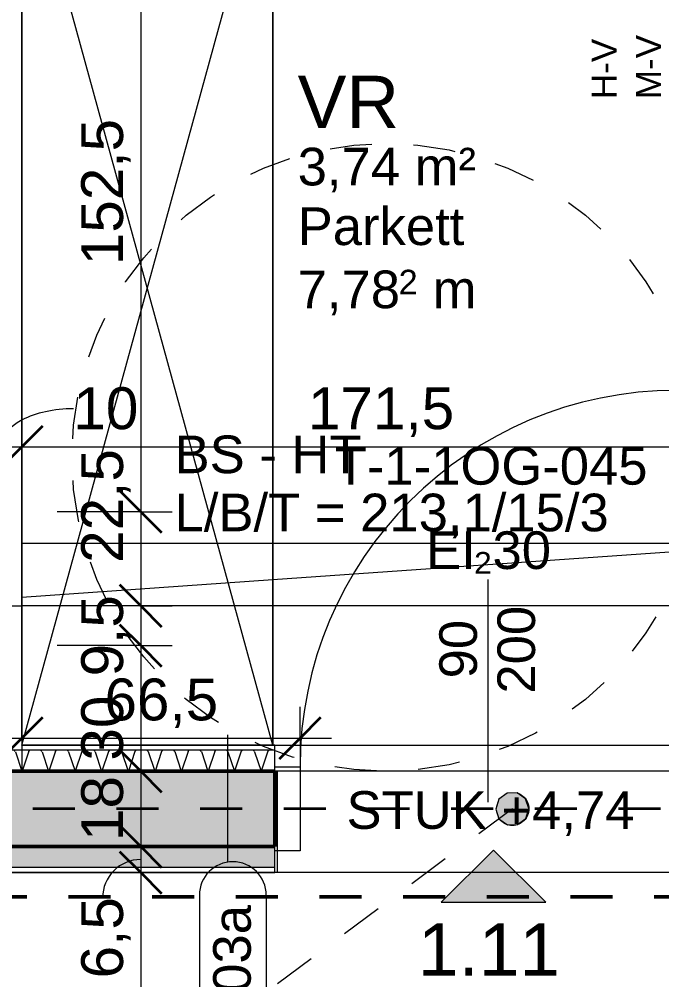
# Model space of a CAD drawing. Header units: metres. Extents: x 3.2 to 50, y 58.8 to 100.4.
# Drawn here: x 36.836 to 38.372, y 79.837 to 82.132 of the extents above; entities that cross this region are included whole.
import ezdxf

# ---------------------------------------------------------------- set-up
doc = ezdxf.new("R2010")
doc.units = ezdxf.units.M
doc.linetypes.add('Strich Punkt Mittel', pattern=[0.015875, 0.00635, -0.004763, 0, -0.004763])
doc.linetypes.add('Verdeckt', pattern=[0.003, 0.002, -0.001])
for name, color, linetype, lineweight in [('A_2D', 7, 'Continuous', 13), ('A_Bemassung-50_', 4, 'Continuous', 9), ('A_Bemassung_', 4, 'Continuous', 9), ('A_Beschriftung_', 7, 'Continuous', 9), ('A_Bodenschlitz', 7, 'Continuous', 5), ('A_Brandabschnitte', 30, 'Verdeckt', 50), ('A_Decken', 8, 'Continuous', 13), ('A_Fluchtweg', 240, 'Verdeckt', 18), ('A_Moebel', 6, 'Continuous', 13), ('A_Raeume_', 7, 'Continuous', 5), ('A_Raeume_Beschriftung_', 7, 'Continuous', 9), ('A_Raster_', 1, 'Continuous', 9), ('A_Tueren', 31, 'Continuous', 13), ('A_Waende', 7, 'Continuous', 13), ('Text', 130, 'Continuous', 9)]:
    doc.layers.add(name, color=color, linetype=linetype, lineweight=lineweight)
doc.styles.add('Arial_2', font='arial.ttf', dxfattribs={"height": 0.09})
doc.styles.add('Arial_3', font='arial.ttf', dxfattribs={"height": 0.125})
doc.styles.add('Arial_4', font='arial.ttf', dxfattribs={"height": 0.05849})
doc.styles.add('Arial_5', font='arial.ttf', dxfattribs={"height": 0.1})
doc.styles.add('Arial_6', font='arial.ttf', dxfattribs={"height": 0.06})
doc.styles.add('Segoe UI Symbol', font='seguisym.ttf', dxfattribs={"height": 0.09})
doc.dimstyles.new('WGA-Bemaßung', dxfattribs={"dimscale": 0.3048, "dimtxt": 0.102026, "dimasz": 0.328084, "dimexe": 0.246063, "dimexo": 0.0625, "dimgap": 0.04101, "dimtad": 1, "dimdec": 1, "dimlfac": 100, "dimrnd": 0.5, "dimdsep": 46, "dimtxsty": 'Arial_5', "dimblk1": 'OBLIQUE', "dimblk2": 'OBLIQUE', "dimsah": 1, "dimcen": 0.09, "dimdle": 0.246063, "dimazin": 2, "dimtfac": 1, "dimtdec": 4, "dimtix": 1, "dimtmove": 0, "dimatfit": 3, "dimfxl": 0.656168, "dimfxlon": 1, "dimtvp": 1, "dimtolj": 1, "dimtzin": 0, "dimarcsym": 2})
doc.dimstyles.new('WGA-Bemaßung_1', dxfattribs={"dimscale": 0.3048, "dimtxt": 0.102026, "dimasz": 0.328084, "dimexe": 0.246063, "dimexo": 0.0625, "dimgap": 0.04101, "dimtad": 1, "dimdec": 1, "dimlfac": 100, "dimrnd": 0.5, "dimdsep": 46, "dimtxsty": 'Arial_5', "dimblk1": 'OBLIQUE', "dimblk2": 'OBLIQUE', "dimsah": 1, "dimcen": 0.09, "dimdle": 0.246063, "dimazin": 2, "dimtfac": 1, "dimtdec": 4, "dimtix": 1, "dimtmove": 2, "dimatfit": 3, "dimfxl": 0.656168, "dimfxlon": 1, "dimtvp": 1, "dimtolj": 1, "dimtzin": 0, "dimarcsym": 2})
doc.dimstyles.new('WGA-Bemaßung_2', dxfattribs={"dimscale": 0.3048, "dimtxt": 0.102026, "dimasz": 0.328084, "dimexe": 0.246063, "dimexo": 0.0625, "dimgap": 0.04101, "dimtad": 1, "dimdec": 1, "dimlfac": 100, "dimrnd": 0.5, "dimdsep": 46, "dimtxsty": 'Arial_5', "dimblk1": 'OBLIQUE', "dimblk2": 'OBLIQUE', "dimsah": 1, "dimcen": 0.09, "dimdle": 0.246063, "dimazin": 2, "dimtfac": 1, "dimtdec": 4, "dimtix": 1, "dimtmove": 1, "dimatfit": 3, "dimfxl": 0.656168, "dimfxlon": 1, "dimtvp": 1, "dimtolj": 1, "dimtzin": 0, "dimarcsym": 2})
doc.dimstyles.new('WGA-Bemaßung_3', dxfattribs={"dimscale": 0.3048, "dimtxt": 0.102026, "dimasz": 0.328084, "dimexe": 0.246063, "dimexo": 0.0625, "dimgap": 0.04101, "dimtad": 1, "dimdec": 1, "dimlfac": 100, "dimrnd": 0.5, "dimdsep": 46, "dimtxsty": 'Arial_5', "dimblk1": 'OBLIQUE', "dimblk2": 'OBLIQUE', "dimsah": 1, "dimcen": 0.09, "dimdle": 0.246063, "dimazin": 2, "dimtfac": 1, "dimtdec": 4, "dimtix": 1, "dimtmove": 0, "dimatfit": 3, "dimfxl": 0.656168, "dimfxlon": 1, "dimtvp": 1, "dimtolj": 1, "dimtzin": 0, "dimarcsym": 2})

# ---------------------------------------------------------------- blocks, each defined once
blk = doc.blocks.new('Moeb_Schrank - Schrank_2m_60cm-10183682-263_PP_01OG_BT1')
at = {"layer": 'A_Moebel', "color": 8}
for p, q in [((0, 0), (2.1825, 0.6)), ((0, 0.6), (2.1825, 0)), ((2.1825, 0.6), (0, 0.6)), ((0, 0.6), (0, 0)), ((0, 0), (0, 0.6)), ((0.1912, 0.6), (2.1825, 0.6)), ((2.1825, 0), (2.1825, 0.6)), ((2.1825, 0.6), (2.1825, 0)), ((0, 0), (2.1825, 0)), ((2.1825, 0), (0, 0))]:
    blk.add_line(p, q, dxfattribs=at)
blk = doc.blocks.new('UZ_D1 - SL_0900x2000_Wohnungstür-5426849-263_PP_01OG_BT1')
at = {"layer": 'A_Tueren', "lineweight": 5}
for p, q in [((0.45, 0.1), (0.45, 1)), ((-0.51, 0.1), (-0.45, 0.1)), ((-0.45, 0.1), (-0.45, -0.1)), ((0.45, 0.1), (0.45, -0.1)), ((0.51, 0.1), (0.45, 0.1)), ((-0.45, -0.1), (-0.51, -0.1)), ((0.45, -0.1), (0.51, -0.1))]:
    blk.add_line(p, q, dxfattribs=at)
blk.add_arc((0.45, 0.1), 0.9, 90, 180, dxfattribs=at)
blk = doc.blocks.new('Allg_BS - HKLS-11758237-263_PP_01OG_BT1')
at = {"layer": 'A_Bodenschlitz'}
for p, q in [((-0.7739, 0.0065), (-0.1739, 0.0065)), ((-0.1739, 0.0065), (0.9411, 0.0065)), ((1.0661, 0.0065), (1.0661, -0.1435)), ((-0.1739, -0.0808), (0.9411, -0.0023)), ((-0.7739, -0.123), (-0.1739, -0.0808)), ((-0.1739, -0.1435), (-0.7739, -0.1435)), ((0.9411, -0.1435), (-0.1739, -0.1435))]:
    blk.add_line(p, q, dxfattribs=at)
blk = doc.blocks.new('BS_Tuer_PP - oben-10002441-263_PP_01OG_BT1')
at = {"layer": 'A_Beschriftung_'}
blk.add_line((0, 0.000124), (0, 0.010761), dxfattribs=at)
blk = doc.blocks.new('BS_Raum_Top_Pfeil - unten_rechts-2842559-263_PP_01OG_BT1')
at = {"layer": 'A_Raeume_Beschriftung_'}
blk.add_hatch(color=256, dxfattribs=at).paths.add_polyline_path([(-0.0025, -0.0075), (0, -0.005), (0.0025, -0.0075)])
for p, q in [((0, -0.005), (-0.0025, -0.0075)), ((0.0025, -0.0075), (0, -0.005)), ((-0.0025, -0.0075), (0.0025, -0.0075))]:
    blk.add_line(p, q, dxfattribs=at)
blk = doc.blocks.new('BS_Wand_Lollipop - links_unten-2026911-263_PP_01OG_BT1')
at = {"layer": 'A_Beschriftung_'}
for p, q in [((-0.00467, 0.001367), (-0.01347, 0.001367)), ((-0.003087, 0), (0.003, 0)), ((-0.00467, -0.001833), (-0.01347, -0.001833))]:
    blk.add_line(p, q, dxfattribs=at)
for centre, start, end in [((-0.01347, -0.000233), 90, 270), ((-0.00467, -0.000233), 270, 90)]:
    blk.add_arc(centre, 0.0016, start, end, dxfattribs=at)
blk = doc.blocks.new('DIMBLOCK126-263_PP_01OG_BT1')
at = {"layer": 'A_Bemassung-50_', "transparency": 16777216}
for p, q in [((36.7427, 81.1105), (36.7427, 81.3105)), ((36.8427, 81.1105), (36.8427, 81.3105)), ((36.7427, 81.1105), (36.8427, 81.1105)), ((36.7427, 81.1105), (36.7427, 81.0355)), ((36.8427, 81.1105), (36.8427, 81.0355))]:
    blk.add_line(p, q, dxfattribs=at)
at = {"layer": 'A_Bemassung-50_', "lineweight": 35, "transparency": 16777216}
for p, q in [((36.7427, 81.1105), (36.7927, 81.1605)), ((36.8427, 81.1105), (36.8927, 81.1605)), ((36.7427, 81.1105), (36.6927, 81.0605)), ((36.8427, 81.1105), (36.7927, 81.0605))]:
    blk.add_line(p, q, dxfattribs=at)
at = {"layer": 'A_Bemassung-50_', "transparency": 16777216}
blk.add_ellipse((36.9659, 81.1105), major_axis=(0.1732, 0), ratio=0.525227, start_param=1.570796, end_param=3.141593, dxfattribs=at)
at = {"layer": 'A_Bemassung-50_', "color": 0, "transparency": 16777216, "insert": (36.9659, 81.2528), "char_height": 0.1, "width": 0.184588, "attachment_point": 1, "line_spacing_factor": 0.941778, "style": 'Arial_5'}
blk.add_mtext('10', dxfattribs=at)
blk = doc.blocks.new('_Oblique')
at = {"color": 0, "linetype": 'ByBlock', "lineweight": -2}
blk.add_line((-0.5, -0.5), (0.5, 0.5), dxfattribs=at)
blk = doc.blocks.new('DIMBLOCK127-263_PP_01OG_BT1')
at = {"layer": 'A_Bemassung-50_', "transparency": 16777216}
for p, q in [((36.8427, 81.1105), (36.8427, 81.3105)), ((38.5577, 81.1105), (38.5577, 81.3105)), ((36.8427, 81.1105), (38.5577, 81.1105)), ((36.8427, 81.1105), (36.8427, 81.0355)), ((38.5577, 81.1105), (38.5577, 81.0355))]:
    blk.add_line(p, q, dxfattribs=at)
at = {"layer": 'A_Bemassung-50_', "lineweight": 35, "transparency": 16777216}
for p, q in [((36.8427, 81.1105), (36.8927, 81.1605)), ((38.5577, 81.1105), (38.6077, 81.1605)), ((36.8427, 81.1105), (36.7927, 81.0605)), ((38.5577, 81.1105), (38.5077, 81.0605))]:
    blk.add_line(p, q, dxfattribs=at)
at = {"layer": 'A_Bemassung-50_', "color": 0, "transparency": 16777216, "insert": (37.5267, 81.2528), "char_height": 0.1, "width": 0.416266, "attachment_point": 1, "line_spacing_factor": 0.941778, "style": 'Arial_5'}
blk.add_mtext('171,5', dxfattribs=at)
blk = doc.blocks.new('DIMBLOCK396-263_PP_01OG_BT1')
at = {"layer": 'A_Bemassung-50_', "lineweight": 35, "transparency": 16777216}
for p, q in [((37.1269, 82.4805), (37.0769, 82.5305)), ((37.1269, 82.4805), (37.1769, 82.4305)), ((37.1269, 80.9555), (37.0769, 81.0055)), ((37.1269, 80.9555), (37.1769, 80.9055))]:
    blk.add_line(p, q, dxfattribs=at)
at = {"layer": 'A_Bemassung-50_', "transparency": 16777216}
for p, q in [((37.1269, 82.4805), (36.9269, 82.4805)), ((37.1269, 82.4805), (37.1269, 80.9555)), ((37.1269, 82.4805), (37.2019, 82.4805)), ((37.1269, 80.9555), (36.9269, 80.9555)), ((37.1269, 80.9555), (37.2019, 80.9555))]:
    blk.add_line(p, q, dxfattribs=at)
at = {"layer": 'A_Bemassung-50_', "color": 0, "transparency": 16777216, "insert": (36.9846, 81.5446), "char_height": 0.1, "width": 0.416266, "attachment_point": 1, "rotation": 90, "line_spacing_factor": 0.941778, "style": 'Arial_5'}
blk.add_mtext('152,5', dxfattribs=at)
blk = doc.blocks.new('DIMBLOCK397-263_PP_01OG_BT1')
at = {"layer": 'A_Bemassung-50_', "lineweight": 35, "transparency": 16777216}
for p, q in [((37.1269, 80.9555), (37.0769, 81.0055)), ((37.1269, 80.9555), (37.1769, 80.9055)), ((37.1269, 80.7305), (37.0769, 80.7805)), ((37.1269, 80.7305), (37.1769, 80.6805))]:
    blk.add_line(p, q, dxfattribs=at)
at = {"layer": 'A_Bemassung-50_', "transparency": 16777216}
for p, q in [((37.1269, 80.9555), (36.9269, 80.9555)), ((37.1269, 80.9555), (37.1269, 80.7305)), ((37.1269, 80.9555), (37.2019, 80.9555)), ((37.1269, 80.7305), (36.9269, 80.7305)), ((37.1269, 80.7305), (37.2019, 80.7305))]:
    blk.add_line(p, q, dxfattribs=at)
at = {"layer": 'A_Bemassung-50_', "color": 0, "transparency": 16777216, "insert": (36.9846, 80.8333), "char_height": 0.1, "width": 0.323972, "attachment_point": 1, "rotation": 90, "line_spacing_factor": 0.941778, "style": 'Arial_5'}
blk.add_mtext('22,5', dxfattribs=at)
blk = doc.blocks.new('DIMBLOCK398-263_PP_01OG_BT1')
at = {"layer": 'A_Bemassung-50_', "lineweight": 35, "transparency": 16777216}
for p, q in [((37.1269, 80.7305), (37.0769, 80.7805)), ((37.1269, 80.7305), (37.1769, 80.6805)), ((37.1269, 80.6355), (37.0769, 80.6855)), ((37.1269, 80.6355), (37.1769, 80.5855))]:
    blk.add_line(p, q, dxfattribs=at)
at = {"layer": 'A_Bemassung-50_', "transparency": 16777216}
for p, q in [((37.1269, 80.7305), (36.9269, 80.7305)), ((37.1269, 80.7305), (37.1269, 80.6355)), ((37.1269, 80.7305), (37.2019, 80.7305)), ((37.1269, 80.6355), (36.9269, 80.6355)), ((37.1269, 80.6355), (37.2019, 80.6355))]:
    blk.add_line(p, q, dxfattribs=at)
at = {"layer": 'A_Bemassung-50_', "color": 0, "transparency": 16777216, "insert": (36.9846, 80.5619), "char_height": 0.1, "width": 0.231677, "attachment_point": 1, "rotation": 90, "line_spacing_factor": 0.941778, "style": 'Arial_5'}
blk.add_mtext('9,5', dxfattribs=at)
blk = doc.blocks.new('DIMBLOCK399-263_PP_01OG_BT1')
at = {"layer": 'A_Bemassung-50_', "lineweight": 35, "transparency": 16777216}
for p, q in [((37.1269, 80.6355), (37.0769, 80.6855)), ((37.1269, 80.6355), (37.1769, 80.5855)), ((37.1269, 80.3355), (37.0769, 80.3855)), ((37.1269, 80.3355), (37.1769, 80.2855))]:
    blk.add_line(p, q, dxfattribs=at)
at = {"layer": 'A_Bemassung-50_', "transparency": 16777216}
for p, q in [((37.1269, 80.6355), (36.9269, 80.6355)), ((37.1269, 80.6355), (37.1269, 80.3355)), ((37.1269, 80.6355), (37.2019, 80.6355)), ((37.1269, 80.3355), (36.9269, 80.3355)), ((37.1269, 80.3355), (37.2019, 80.3355))]:
    blk.add_line(p, q, dxfattribs=at)
at = {"layer": 'A_Bemassung-50_', "color": 0, "transparency": 16777216, "insert": (36.9846, 80.3607), "char_height": 0.1, "width": 0.184588, "attachment_point": 1, "rotation": 90, "line_spacing_factor": 0.941778, "style": 'Arial_5'}
blk.add_mtext('30', dxfattribs=at)
blk = doc.blocks.new('DIMBLOCK400-263_PP_01OG_BT1')
at = {"layer": 'A_Bemassung-50_', "lineweight": 35, "transparency": 16777216}
for p, q in [((37.1269, 80.3355), (37.0769, 80.3855)), ((37.1269, 80.3355), (37.1769, 80.2855)), ((37.1269, 80.1555), (37.0769, 80.2055)), ((37.1269, 80.1555), (37.1769, 80.1055))]:
    blk.add_line(p, q, dxfattribs=at)
at = {"layer": 'A_Bemassung-50_', "transparency": 16777216}
for p, q in [((37.1269, 80.3355), (36.9269, 80.3355)), ((37.1269, 80.3355), (37.1269, 80.1555)), ((37.1269, 80.3355), (37.2019, 80.3355)), ((37.1269, 80.1555), (37.0519, 80.1555)), ((37.1269, 80.1555), (37.3269, 80.1555))]:
    blk.add_line(p, q, dxfattribs=at)
at = {"layer": 'A_Bemassung-50_', "color": 0, "transparency": 16777216, "insert": (36.9846, 80.1686), "char_height": 0.1, "width": 0.184588, "attachment_point": 1, "rotation": 90, "line_spacing_factor": 0.941778, "style": 'Arial_5'}
blk.add_mtext('18', dxfattribs=at)
blk = doc.blocks.new('DIMBLOCK401-263_PP_01OG_BT1')
at = {"layer": 'A_Bemassung-50_', "lineweight": 35, "transparency": 16777216}
for p, q in [((37.1269, 80.1555), (37.0769, 80.2055)), ((37.1269, 80.093), (37.0769, 80.143)), ((37.1269, 80.1555), (37.1769, 80.1055)), ((37.1269, 80.093), (37.1769, 80.043))]:
    blk.add_line(p, q, dxfattribs=at)
at = {"layer": 'A_Bemassung-50_', "transparency": 16777216}
for p, q in [((37.1269, 80.1555), (37.0519, 80.1555)), ((37.1269, 80.1555), (37.1269, 80.093)), ((37.1269, 80.1555), (37.3269, 80.1555)), ((37.1269, 80.093), (37.0519, 80.093)), ((37.1269, 80.093), (37.3269, 80.093))]:
    blk.add_line(p, q, dxfattribs=at)
blk.add_ellipse((37.1269, 80.0333), major_axis=(0.091, 0), ratio=0.999223, start_param=1.570796, end_param=3.141593, dxfattribs=at)
at = {"layer": 'A_Bemassung-50_', "color": 0, "transparency": 16777216, "insert": (36.9846, 79.8403), "char_height": 0.1, "width": 0.231677, "attachment_point": 1, "rotation": 90, "line_spacing_factor": 0.941778, "style": 'Arial_5'}
blk.add_mtext('6,5', dxfattribs=at)
blk = doc.blocks.new('DIMBLOCK402-263_PP_01OG_BT1')
at = {"layer": 'A_Bemassung-50_', "lineweight": 35, "transparency": 16777216}
for p, q in [((37.1269, 80.093), (37.0769, 80.143)), ((37.1269, 80.093), (37.1769, 80.043)), ((37.1269, 78.543), (37.0769, 78.593)), ((37.1269, 78.543), (37.1769, 78.493))]:
    blk.add_line(p, q, dxfattribs=at)
at = {"layer": 'A_Bemassung-50_', "transparency": 16777216}
for p, q in [((37.1269, 80.093), (37.0519, 80.093)), ((37.1269, 80.093), (37.1269, 78.543)), ((37.1269, 80.093), (37.3269, 80.093)), ((37.1269, 78.543), (37.0519, 78.543)), ((37.1269, 78.543), (37.3269, 78.543))]:
    blk.add_line(p, q, dxfattribs=at)
at = {"layer": 'A_Bemassung-50_', "color": 0, "transparency": 16777216, "insert": (36.9846, 79.2026), "char_height": 0.1, "width": 0.276883, "attachment_point": 1, "rotation": 90, "line_spacing_factor": 0.941778, "style": 'Arial_5'}
blk.add_mtext('155', dxfattribs=at)
blk = doc.blocks.new('DIMBLOCK574-263_PP_01OG_BT1')
at = {"layer": 'A_Bemassung-50_', "transparency": 16777216}
for p, q in [((36.8427, 80.4146), (36.8427, 80.6146)), ((37.5077, 80.4146), (37.5077, 80.4896)), ((36.7677, 80.4146), (37.5827, 80.4146)), ((36.8427, 80.4146), (36.8427, 80.3396)), ((37.5077, 80.4146), (37.5077, 80.2146))]:
    blk.add_line(p, q, dxfattribs=at)
at = {"layer": 'A_Bemassung-50_', "lineweight": 35, "transparency": 16777216}
for p, q in [((36.8427, 80.4146), (36.8927, 80.4646)), ((37.5077, 80.4146), (37.5577, 80.4646)), ((36.8427, 80.4146), (36.7927, 80.3646)), ((37.5077, 80.4146), (37.4577, 80.3646))]:
    blk.add_line(p, q, dxfattribs=at)
at = {"layer": 'A_Bemassung-50_', "color": 0, "transparency": 16777216, "insert": (37.0402, 80.5569), "char_height": 0.1, "width": 0.323972, "attachment_point": 1, "line_spacing_factor": 0.941778, "style": 'Arial_5'}
blk.add_mtext('66,5', dxfattribs=at)

msp = doc.modelspace()

# ---------------------------------------------------------------- hatches: boundary and pattern name
at = {"layer": 'A_Fluchtweg'}
h = msp.add_hatch(color=256, dxfattribs=at)
edge = h.paths.add_edge_path()
edge.add_arc((38.0152, 80.2455), 0.0397, 0, 360)
msp.add_hatch(color=256, dxfattribs=at).paths.add_polyline_path([(38.0034, 80.2076), (38.0279, 80.2079), (38.0476, 80.2226), (38.0549, 80.246), (38.047, 80.2692), (38.027, 80.2834), (38.0025, 80.2831), (37.9828, 80.2684), (37.9755, 80.245), (37.9833, 80.2218)])
at = {"layer": 'A_Waende', "lineweight": 5}
h = msp.add_hatch(dxfattribs=at)
h.set_pattern_fill('FP_162', color=250, angle=-135, style=0, pattern_type=2)
h.set_pattern_definition([(225, (37.700105, 80.39804), (-0.1270034, -0.254), [0.02245, -0.15715]), (225, (37.65273, 80.287025), (-0.1270034, -0.254), [0.02245, -0.15715]), (225, (37.63647, 80.39804), (-0.1270034, -0.254), [0.02245, -0.15715]), (225, (37.58909, 80.287025), (-0.1270034, -0.254), [0.02245, -0.15715]), (251.565, (37.68455, 80.382485), (-0.1270007, -0.5079977), [0.0502, -0.35141]), (251.565, (37.668992, 80.3344), (-0.1270007, -0.5079977), [0.0502, -0.35141]), (251.565, (37.62091, 80.382485), (-0.1270007, -0.5079977), [0.0502, -0.35141]), (251.565, (37.605353, 80.3344), (-0.1270007, -0.5079977), [0.0502, -0.35141]), (315, (37.68384, 80.287025), (-0.127003, 0.254), [0.02245, -0.15715]), (315, (37.63647, 80.39804), (-0.1270034, 0.254), [0.02245, -0.15715]), (315, (37.62091, 80.28632), (-0.1270034, 0.254), [0.02245, -0.15715]), (315, (37.57283, 80.39804), (-0.1270034, 0.254), [0.02245, -0.15715]), (288.435, (37.668992, 80.3344), (-0.1270007, 0.5079977), [0.0502, -0.35141]), (288.435, (37.65273, 80.381778), (-0.1270007, 0.5079977), [0.0502, -0.35141]), (288.435, (37.605353, 80.3344), (-0.1270007, 0.5079977), [0.0502, -0.35141]), (288.435, (37.58909, 80.381778), (-0.1270007, 0.5079977), [0.0502, -0.35141])])
h.paths.add_polyline_path([(38.5702, 80.3355), (38.5702, 80.3855), (38.4677, 80.3855), (38.4677, 80.3355), (38.5577, 80.3355)])
h.paths.add_polyline_path([(36.7977, 80.3355), (37.4477, 80.3355), (37.4477, 80.3855), (36.7977, 80.3855), (36.7977, 80.3447)])
h = msp.add_hatch(dxfattribs=at)
h.set_pattern_fill('FP_1', color=250, style=0, pattern_type=2)
h.set_pattern_definition([(45, (0, 0), (-0.08980256, 0.08980256), []), (45, (0.0898, 0), (-0.08980256, 0.08980256), [0.0635, -0.03175])])
h.paths.add_polyline_path([(36.7977, 80.1555), (37.4477, 80.1555), (37.4477, 80.3355), (26.8927, 80.3355), (26.8927, 80.1555), (36.77, 80.1555)])
h.paths.add_polyline_path([(38.5127, 80.1555), (42.3027, 80.1555), (42.3027, 80.3355), (38.4677, 80.3355), (38.4677, 80.1555)])
h.paths.add_polyline_path([(22.355, 80.1555), (25.8727, 80.1555), (25.8727, 80.3355), (22.0777, 80.3355), (22.0777, 80.1555), (22.098, 80.1555)])
h = msp.add_hatch(dxfattribs=at)
h.set_pattern_fill('FP_94', color=250, angle=225, style=0, pattern_type=2)
h.set_pattern_definition([(45, (32.19033, 80.09257), (0.12700345, 0.2539998), [0.02245, -0.15715]), (45, (32.237705, 80.20359), (0.12700345, 0.2539998), [0.02245, -0.15715]), (45, (32.25326, 80.09328), (0.12700345, 0.2539998), [0.02245, -0.15715]), (45, (32.301345, 80.20359), (0.12700345, 0.2539998), [0.02245, -0.15715]), (71.565, (32.206593, 80.108834), (0.12700069, 0.50799766), [0.0502, -0.35141]), (71.565, (32.22215, 80.156918), (0.12700069, 0.50799766), [0.0502, -0.35141]), (71.565, (32.269525, 80.10954), (0.12700069, 0.50799766), [0.0502, -0.35141]), (71.565, (32.28508, 80.15621), (0.12700069, 0.50799766), [0.0502, -0.35141]), (135, (32.205885, 80.20429), (0.12700345, -0.2539998), [0.02245, -0.15715]), (135, (32.25326, 80.09328), (0.12700345, -0.2539998), [0.02245, -0.15715]), (135, (32.269525, 80.20429), (0.12700345, -0.2539998), [0.02245, -0.15715]), (135, (32.3169, 80.09328), (0.12700345, -0.2539998), [0.02245, -0.15715]), (108.435, (32.22215, 80.156918), (0.12700069, -0.50799766), [0.0502, -0.35141]), (108.435, (32.237705, 80.108834), (0.12700069, -0.50799766), [0.0502, -0.35141]), (108.435, (32.28508, 80.15621), (0.12700069, -0.50799766), [0.0502, -0.35141]), (108.435, (32.301345, 80.108834), (0.12700069, -0.50799766), [0.0502, -0.35141])])
h.paths.add_polyline_path([(41.444, 80.1055), (42.3027, 80.1055), (42.3027, 80.1555), (38.4677, 80.1555), (38.4677, 80.1055), (40.03, 80.1055)])
h.paths.add_polyline_path([(28.011, 80.1055), (37.4477, 80.1055), (37.4477, 80.1555), (26.8927, 80.1555), (26.8927, 80.1055), (27.9516, 80.1055)])
h.paths.add_polyline_path([(25.0404, 80.1055), (25.8727, 80.1055), (25.8727, 80.1555), (22.0777, 80.1555), (22.0777, 80.1055), (24.476, 80.1055)])

# ---------------------------------------------------------------- linework, layer by layer
at = {"layer": 'A_2D', "linetype": 'Verdeckt', "lineweight": 5}
msp.add_circle((37.7127, 81.0855), 0.75, dxfattribs=at)
at = {"layer": 'A_Brandabschnitte'}
msp.add_line((42.2544, 80.0349), (15.6144, 80.0349), dxfattribs=at)
at = {"layer": 'A_Decken'}
for p, q in [((38.4677, 80.3355), (37.4477, 80.3355)), ((37.4527, 80.3355), (37.4527, 80.093)), ((37.4527, 80.093), (37.4477, 80.093))]:
    msp.add_line(p, q, dxfattribs=at)
at = {"layer": 'A_Fluchtweg'}
for p, q in [((38.0025, 80.2831), (37.9828, 80.2684)), ((38.027, 80.2834), (38.0025, 80.2831)), ((38.047, 80.2692), (38.027, 80.2834)), ((37.9828, 80.2684), (37.9755, 80.245)), ((38.0549, 80.246), (38.047, 80.2692)), ((38.0152, 80.2455), (37.4115, 79.7958)), ((37.9755, 80.245), (37.9833, 80.2218)), ((38.0476, 80.2226), (38.0549, 80.246)), ((37.9833, 80.2218), (38.0034, 80.2076)), ((38.0034, 80.2076), (38.0279, 80.2079)), ((38.0279, 80.2079), (38.0476, 80.2226))]:
    msp.add_line(p, q, dxfattribs=at)
msp.add_circle((38.0152, 80.2455), 0.0397, dxfattribs=at)
at = {"layer": 'A_Raeume_', "flags": 128}
for points in [[(38.5577, 80.398), (38.5577, 82.5805), (36.8427, 82.5805), (36.8427, 80.7305), (36.8427, 80.398)], [(42.3027, 78.543), (42.3027, 80.093), (22.0777, 80.093), (22.0147, 80.093), (21.4152, 80.093), (20.2393, 80.093), (20.2377, 80.093), (20.1477, 80.1555), (18.3293, 80.1555), (18.3277, 80.1555), (18.3277, 80.093), (15.5752, 80.093), (15.5752, 78.543)]]:
    msp.add_lwpolyline(points, close=True, dxfattribs=at)
at = {"layer": 'A_Raster_', "linetype": 'Strich Punkt Mittel', "lineweight": 35}
msp.add_line((48.169, 80.2455), (3.5722, 80.2455), dxfattribs=at)
at = {"layer": 'A_Waende'}
for p, q in [((36.8427, 82.5805), (36.8427, 80.398)), ((35.6527, 80.7305), (36.8427, 80.7305)), ((37.4477, 80.398), (36.8427, 80.398)), ((37.4477, 80.3855), (37.4477, 80.398)), ((37.4477, 80.3855), (36.7977, 80.3855)), ((37.4477, 80.1055), (26.8927, 80.1055)), ((26.8927, 80.093), (37.4477, 80.093)), ((37.4477, 80.093), (37.4477, 80.1055))]:
    msp.add_line(p, q, dxfattribs=at)
at = {"layer": 'A_Waende', "color": 250, "lineweight": 5}
for p, q in [((37.4477, 80.3355), (37.4477, 80.3855)), ((37.4477, 80.1055), (37.4477, 80.1555))]:
    msp.add_line(p, q, dxfattribs=at)
at = {"layer": 'A_Waende', "color": 10, "lineweight": 50}
for p, q in [((37.4477, 80.3355), (32.6477, 80.3355)), ((37.4477, 80.3355), (37.4477, 80.1555)), ((35.6827, 80.1555), (37.4477, 80.1555))]:
    msp.add_line(p, q, dxfattribs=at)

# ---------------------------------------------------------------- block references
at = {"layer": 'A_2D'}
msp.add_blockref('Allg_BS - HKLS-11758237-263_PP_01OG_BT1', (37.6166, 80.874), dxfattribs=at)
at = {"layer": 'A_Beschriftung_', "xscale": 49.99999999999998, "yscale": 49.99999999999998, "zscale": 49.99999999999998}
msp.add_blockref('BS_Tuer_PP - oben-10002441-263_PP_01OG_BT1', (37.9577, 80.2555), dxfattribs=at)
at = {"layer": 'A_Beschriftung_', "xscale": 49.99999999999998, "yscale": 49.99999999999998, "zscale": 49.99999999999998, "rotation": 89.99999999999991}
msp.add_blockref('BS_Wand_Lollipop - links_unten-2026911-263_PP_01OG_BT1', (37.3354, 80.2726), dxfattribs=at)
at = {"layer": 'A_Moebel', "color": 8, "rotation": 89.99999999999947}
msp.add_blockref('Moeb_Schrank - Schrank_2m_60cm-10183682-263_PP_01OG_BT1', (37.4427, 80.398), dxfattribs=at)
at = {"layer": 'A_Raeume_Beschriftung_', "xscale": 49.99999999999998, "yscale": 49.99999999999998, "zscale": 49.99999999999998}
msp.add_blockref('BS_Raum_Top_Pfeil - unten_rechts-2842559-263_PP_01OG_BT1', (37.97, 80.3971), dxfattribs=at)
at = {"layer": 'A_Tueren'}
msp.add_blockref('UZ_D1 - SL_0900x2000_Wohnungstür-5426849-263_PP_01OG_BT1', (37.9577, 80.2455), dxfattribs=at)

# ---------------------------------------------------------------- texts
at = {"layer": 'A_Beschriftung_', "char_height": 0.09, "attachment_point": 1}
for s, insert, width, style in [('BS - HT', (37.2078, 81.1376), 0.529114, 'Arial_2'), ('T-1-1OG-045', (37.5908, 81.1102), 0.889873, 'Arial_2'), ('L/B/T = 213,1/15/3', (37.2078, 80.9987), 1.234599, 'Arial_2'), ('EI', (37.809, 80.9086), 0.136287, 'Arial_2'), ('30', (37.9678, 80.9086), 0.168354, 'Arial_2'), ('₂', (37.9215, 80.9086), 0.056118, 'Segoe UI Symbol'), ('STUK +4,74', (37.6188, 80.2877), 0.82173, 'Arial_2')]:
    msp.add_mtext(s, dxfattribs=dict(at, insert=insert, width=width, style=style))
at = {"layer": 'A_Beschriftung_', "char_height": 0.09, "attachment_point": 1, "rotation": 90, "style": 'Arial_2'}
for s, insert, width in [('200', (37.9795, 80.5209), 0.252532), ('90', (37.8406, 80.5572), 0.168354), ('TW03a', (37.3, 79.6104), 0.493038)]:
    msp.add_mtext(s, dxfattribs=dict(at, insert=insert, width=width))
at = {"layer": 'A_Raeume_Beschriftung_', "attachment_point": 1}
for s, insert, char_height, width, style in [('VR', (37.5021, 81.9973), 0.125, 0.292616, 'Arial_3'), ('3,74 m²', (37.5021, 81.8253), 0.09, 0.505063, 'Arial_2'), ('Parkett', (37.5021, 81.6828), 0.09, 0.464979, 'Arial_2'), ('7,78', (37.5021, 81.5319), 0.09, 0.292616, 'Arial_2'), ('2', (37.7435, 81.5337), 0.0585, 0.056118, 'Arial_4'), (' m', (37.7898, 81.5319), 0.09, 0.164346, 'Arial_2'), ('1.11', (37.7894, 79.9717), 0.125, 0.408861, 'Arial_3')]:
    msp.add_mtext(s, dxfattribs=dict(at, insert=insert, char_height=char_height, width=width, style=style))
at = {"layer": 'Text', "color": 7, "char_height": 0.06, "attachment_point": 1, "rotation": 90, "style": 'Arial_6'}
for s, insert, width in [('M-V', (38.3107, 81.9414), 0.196413), ('H-V', (38.2048, 81.9414), 0.18038)]:
    msp.add_mtext(s, dxfattribs=dict(at, insert=insert, width=width))

# ---------------------------------------------------------------- dimensions: what is measured, and where the dimension line sits
at = {"layer": 'A_Bemassung_'}
for base, p1, p2, override, picture, middle in [((37.1269, 80.9555), (36.9269, 82.4805), (36.9269, 80.9555), {"dimpost": '<>', "dimfxl": 1.525}, 'DIMBLOCK396-263_PP_01OG_BT1', (37.0633, 81.718)), ((37.1269, 80.1555), (36.9269, 80.3355), (37.3269, 80.1555), {"dimpost": '<>', "dimfxl": 0.438634}, 'DIMBLOCK400-263_PP_01OG_BT1', (37.0633, 80.2455)), ((37.1269, 78.543), (37.3269, 80.093), (37.3269, 78.543), {"dimpost": '<>', "dimfxl": 1.55}, 'DIMBLOCK402-263_PP_01OG_BT1', (37.0633, 79.318))]:
    dim = msp.add_linear_dim(base=base, p1=p1, p2=p2, angle=90, dimstyle='WGA-Bemaßung_3', override=override, dxfattribs=at)
    dim.commit()
    dim.dimension.update_dxf_attribs({"geometry": picture, "text_midpoint": middle})
dim = msp.add_linear_dim(base=(36.8427, 81.1105), p1=(36.7427, 81.3105), p2=(36.8427, 81.3105), dimstyle='WGA-Bemaßung_2', override={"dimpost": '<>', "dimfxl": 0.1}, dxfattribs=at)
dim.commit()
dim.dimension.update_dxf_attribs({"geometry": 'DIMBLOCK126-263_PP_01OG_BT1', "text_midpoint": (37.0582, 81.1861), "dimtype": 160})
for base, p1, p2, dimstyle, override, picture, middle in [((38.5577, 81.1105), (36.8427, 81.3105), (38.5577, 81.3105), 'WGA-Bemaßung', {"dimpost": '<>', "dimfxl": 1.715}, 'DIMBLOCK127-263_PP_01OG_BT1', (37.7002, 81.174)), ((37.5077, 80.4146), (36.8427, 80.6146), (37.5077, 80.2146), 'WGA-Bemaßung_3', {"dimpost": '<>', "dimfxl": 0.776032}, 'DIMBLOCK574-263_PP_01OG_BT1', (37.1752, 80.4781))]:
    dim = msp.add_linear_dim(base=base, p1=p1, p2=p2, dimstyle=dimstyle, override=override, dxfattribs=at)
    dim.commit()
    dim.dimension.update_dxf_attribs({"geometry": picture, "text_midpoint": middle})
for base, p1, p2, dimstyle, override, picture, middle in [((37.1269, 80.7305), (36.9269, 80.9555), (36.9269, 80.7305), 'WGA-Bemaßung_1', {"dimpost": '<>', "dimfxl": 0.225}, 'DIMBLOCK397-263_PP_01OG_BT1', (37.0512, 80.9953)), ((37.1269, 80.6355), (36.9269, 80.7305), (36.9269, 80.6355), 'WGA-Bemaßung_1', {"dimpost": '<>', "dimfxl": 0.095}, 'DIMBLOCK398-263_PP_01OG_BT1', (37.0512, 80.6777)), ((37.1269, 80.3355), (36.9269, 80.6355), (36.9269, 80.3355), 'WGA-Bemaßung_1', {"dimpost": '<>', "dimfxl": 0.3}, 'DIMBLOCK399-263_PP_01OG_BT1', (37.0512, 80.4529)), ((37.1269058984, 80.0929984321), (37.3269058984, 80.1554984321), (37.3269058984, 80.0929984321), 'WGA-Bemaßung_2', {"dimpost": '<>', "dimfxl": 0.0625}, 'DIMBLOCK401-263_PP_01OG_BT1', (37.051249598, 79.9561118291))]:
    dim = msp.add_linear_dim(base=base, p1=p1, p2=p2, angle=90, dimstyle=dimstyle, override=override, dxfattribs=at)
    dim.commit()
    dim.dimension.update_dxf_attribs({"geometry": picture, "text_midpoint": middle, "dimtype": 160, "text_rotation": 90})

doc.saveas('drawing.dxf')
